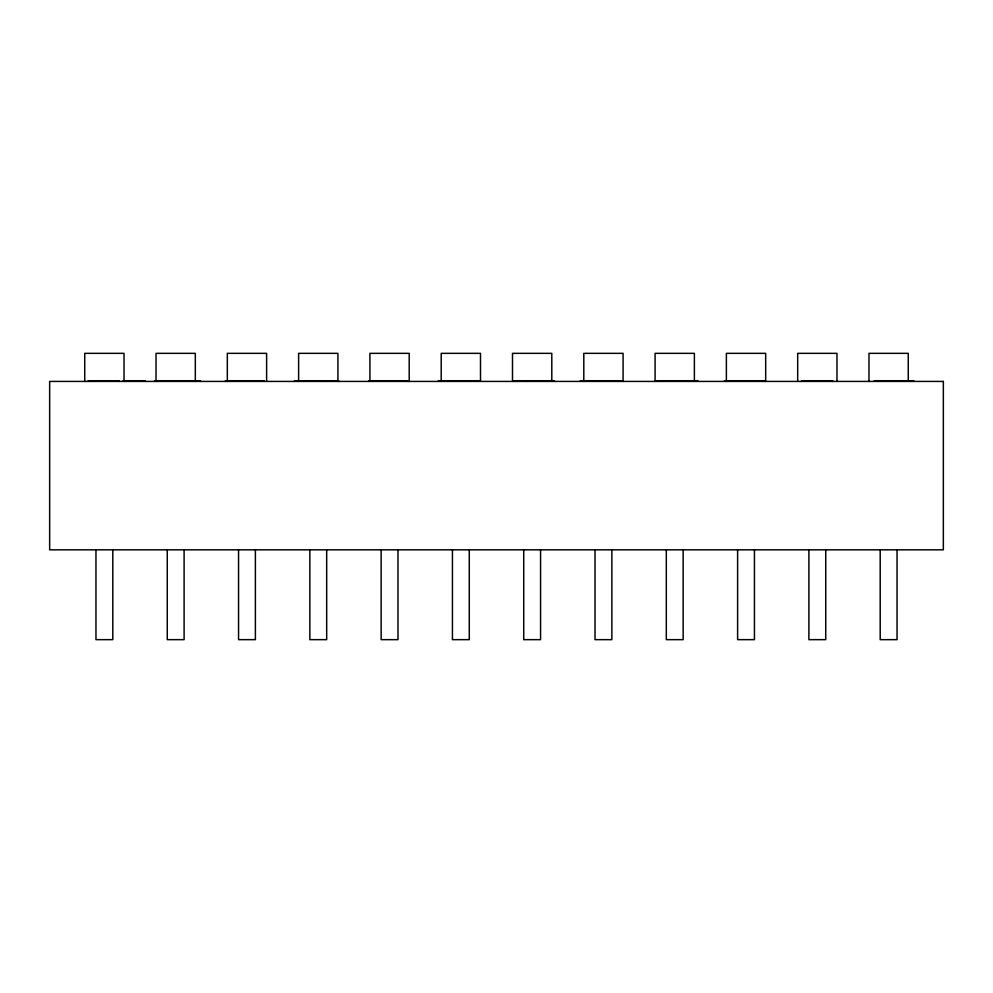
<?xml version="1.0" encoding="UTF-8"?>
<svg xmlns="http://www.w3.org/2000/svg" width="993" height="993" viewBox="0 0 993 993"><rect width="100%" height="100%" fill="white"/><g stroke="black" fill="none" stroke-linecap="round" stroke-linejoin="round"><path stroke-width="1.49" d="M122.983 380.716L145.313 380.716M264.361 380.716L225.436 380.716L225.436 381.424M407.031 380.716L368.875 380.716L368.875 381.424M438.347 380.716L479.904 380.716M580.272 380.716L621.99 380.716M656.385 380.716L697.942 380.716M724.48 380.716L765.429 380.716M913.771 381.424L913.771 380.716L874.237 380.716L874.237 381.424M908.26 381.424L908.26 353.347L868.974 353.347L868.974 381.424M897.039 549.824L897.039 639.653L880.195 639.653L880.195 549.824M836.975 381.424L836.975 353.347L797.677 353.347L797.677 381.424M832.767 381.424L832.767 380.716L801.537 380.716L801.537 381.424M825.742 549.824L825.742 639.653L808.898 639.653L808.898 549.824M765.677 381.424L765.677 353.347L726.38 353.347L726.38 381.424M754.444 549.824L754.444 639.653L737.613 639.653L737.613 549.824M694.38 381.424L694.38 353.347L655.082 353.347L655.082 381.424M683.159 549.824L683.159 639.653L666.315 639.653L666.315 549.824M661.934 380.716L661.934 381.424M623.083 381.424L623.083 353.347L583.797 353.347L583.797 381.424M611.862 549.824L611.862 639.653L595.018 639.653L595.018 549.824M554.379 381.424L554.379 380.716L513.729 380.716L513.729 381.424M551.798 381.424L551.798 353.347L512.5 353.347L512.5 381.424M540.564 549.824L540.564 639.653L523.721 639.653L523.721 549.824M526.675 380.716L526.675 381.424M517.514 380.716L517.514 381.424M480.5 381.424L480.5 353.347L441.202 353.347L441.202 381.424M469.279 549.824L469.279 639.653L452.436 639.653L452.436 549.824M409.203 381.424L409.203 353.347L369.917 353.347L369.917 381.424M406.646 380.716L406.646 381.424M397.982 549.824L397.982 639.653L381.138 639.653L381.138 549.824M338.675 381.424L338.675 380.716L294.499 380.716L294.499 381.424M337.918 381.424L337.918 353.347L298.62 353.347L298.62 381.424M331.054 380.716L331.054 381.424M326.685 549.824L326.685 639.653L309.841 639.653L309.841 549.824M322.799 380.716L322.799 381.424M266.62 381.424L266.62 353.347L227.323 353.347L227.323 381.424M255.387 549.824L255.387 639.653L238.556 639.653L238.556 549.824M200.462 381.424L200.462 380.716L155.901 380.716L155.901 381.424M195.435 380.716L195.435 381.424M195.323 381.424L195.323 353.347L156.025 353.347L156.025 381.424M184.102 549.824L184.102 639.653L167.258 639.653L167.258 549.824M154.647 380.716L154.647 381.424M124.026 381.424L124.026 353.347L84.74 353.347L84.74 381.424M119.421 381.424L119.421 380.716L88.191 380.716L88.191 381.424M112.805 549.824L112.805 639.653L95.961 639.653L95.961 549.824M943.35 381.424L49.65 381.424L49.65 549.824L943.35 549.824L943.35 381.424"/></g></svg>
